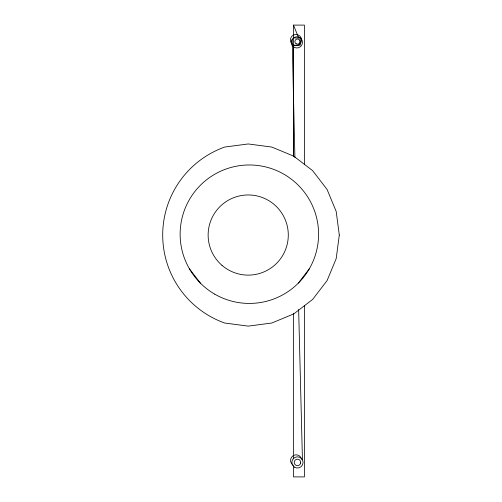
<?xml version="1.0" encoding="UTF-8"?>
<svg xmlns="http://www.w3.org/2000/svg" width="502" height="502" viewBox="0 0 502 502"><rect width="100%" height="100%" fill="white"/><g stroke="black" fill="none" stroke-linecap="round" stroke-linejoin="round"><path stroke-width="0.75" d="M293.475 156.549L293.475 45.218L300.196 45.218L300.196 37.932L293.475 37.932M298.307 283.153L309.307 268.815M293.475 156.091L293.475 25.1L304.407 25.1L304.407 164.593M189.405 268.815L200.411 283.153M293.475 25.1L298.709 37.932M302.436 459.813L298.646 309.508M294.912 157.59L292.151 39.382M304.407 305.354L304.407 476.9L293.475 476.9L293.475 465.919M293.475 313.348L293.475 458.903M293.162 465.159A5.61 5.61 0 0 1 292.923 455.841A5.61 5.61 0 0 1 301.627 459.192M339.296 235.043L336.196 258.612L327.097 280.58L312.62 299.443L293.758 313.919L271.789 323.018L248.214 326.124L224.639 323.018A93.454 93.454 0 0 1 224.639 147.061L248.214 143.955L271.789 147.061L293.758 156.16L312.62 170.636L327.097 189.499L336.196 211.467L339.296 235.043M300.635 463.001L300.485 463.603A3.238 3.238 0 0 1 295.546 465.021A3.238 3.238 0 0 1 295.452 459.882A3.238 3.238 0 0 1 300.441 461.125L300.635 463.001M214.743 294.153A69.226 69.226 0 0 0 318.582 234.202A69.226 69.226 0 0 0 214.743 174.25A69.226 69.226 0 0 0 214.743 294.153M221.972 265.332A40.078 40.078 0 0 0 287.571 242.617A40.078 40.078 0 0 0 235.099 197.167A40.078 40.078 0 0 0 221.972 265.332M296.186 43.799A2.573 2.573 0 0 0 300.045 41.572A2.573 2.573 0 0 0 296.186 39.344A2.573 2.573 0 0 0 296.186 43.799M294.473 467.155A5.61 5.61 0 0 0 303.07 462.643A5.61 5.61 0 0 0 294.862 457.454A5.61 5.61 0 0 0 294.473 467.155M293.89 47.119A5.61 5.61 0 0 0 302.493 42.607A5.61 5.61 0 0 0 294.285 37.412A5.61 5.61 0 0 0 293.89 47.119M292.955 44.797A5.61 5.61 0 0 0 301.558 40.279A5.61 5.61 0 0 0 293.35 35.09A5.61 5.61 0 0 0 292.955 44.797"/></g></svg>
